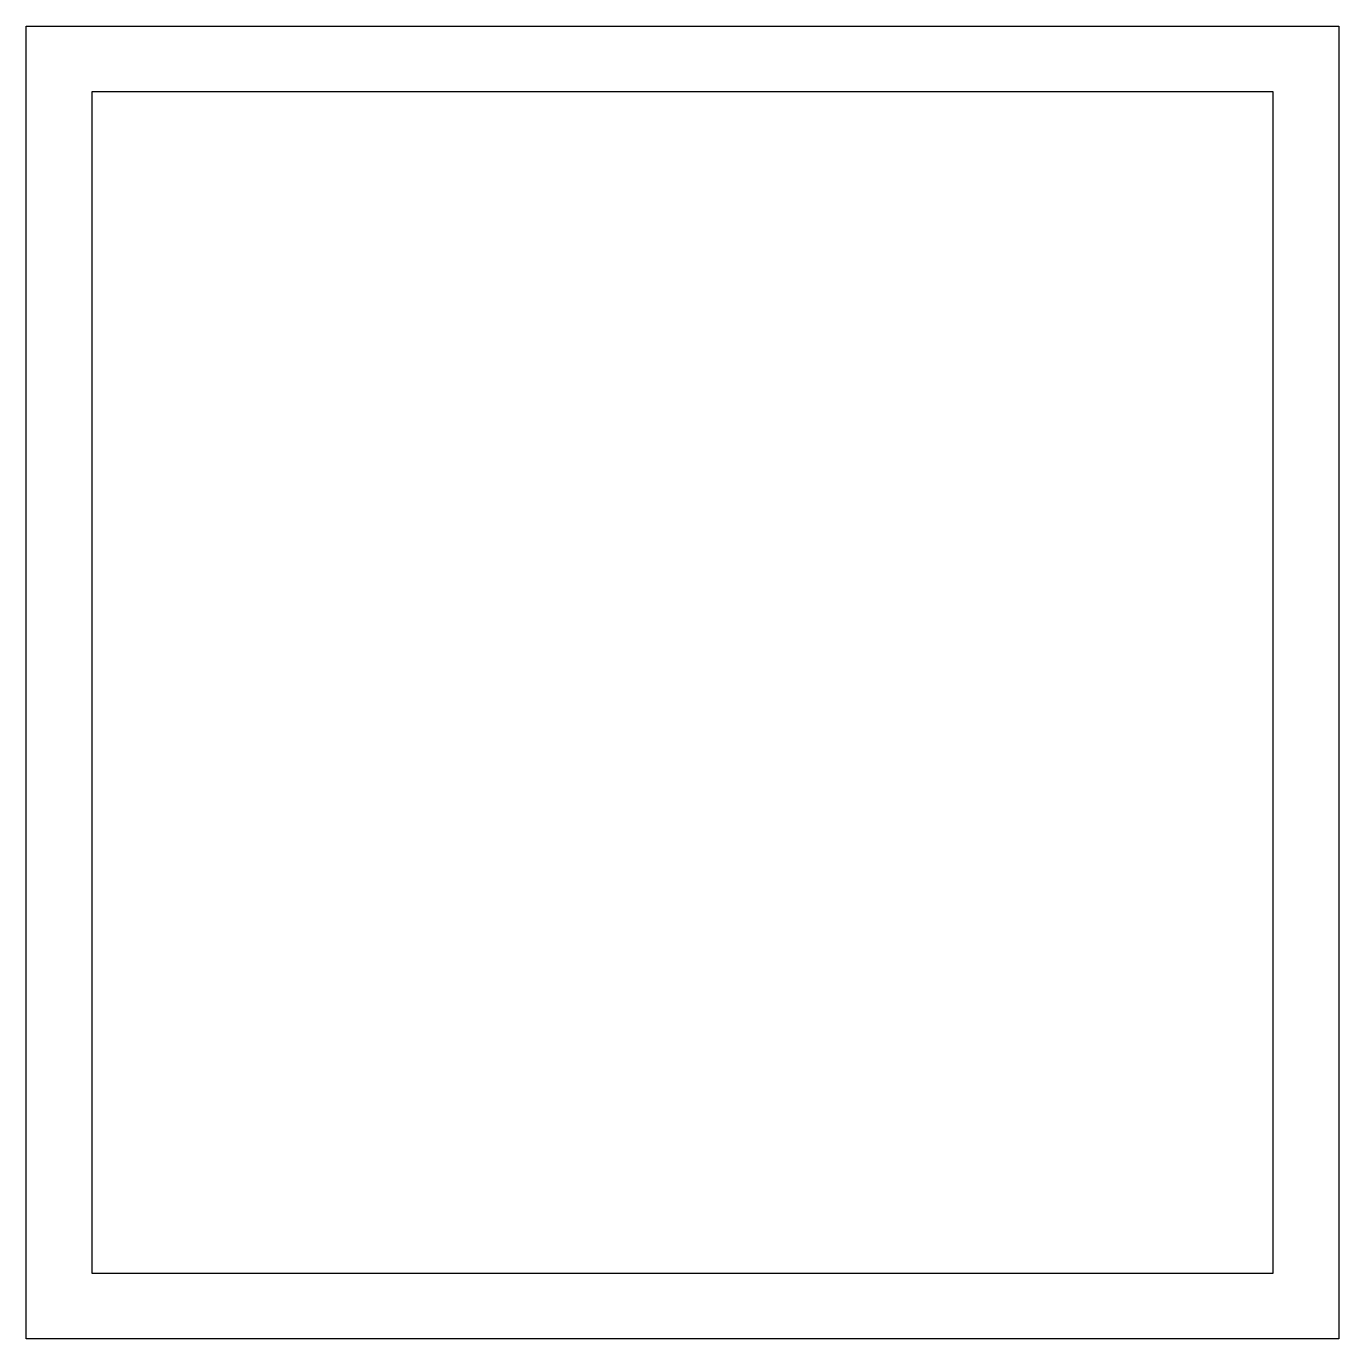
# Model space of a CAD drawing. Header units: inches. Extents: x 0 to 30, y 0 to 30.
import ezdxf

# ---------------------------------------------------------------- set-up
doc = ezdxf.new("R2010")
doc.units = ezdxf.units.IN
doc.header["$MEASUREMENT"] = 0
doc.layers.add('mask-support', color=5, linetype='Continuous')

msp = doc.modelspace()

# ---------------------------------------------------------------- linework, layer by layer
at = {"layer": 'mask-support'}
for points in [[(0, 0), (0, 30), (30, 30), (30, 0)], [(1.5, 28.5), (1.5, 1.5), (28.5, 1.5), (28.5, 28.5)]]:
    msp.add_lwpolyline(points, close=True, dxfattribs=at)

doc.saveas('drawing.dxf')
